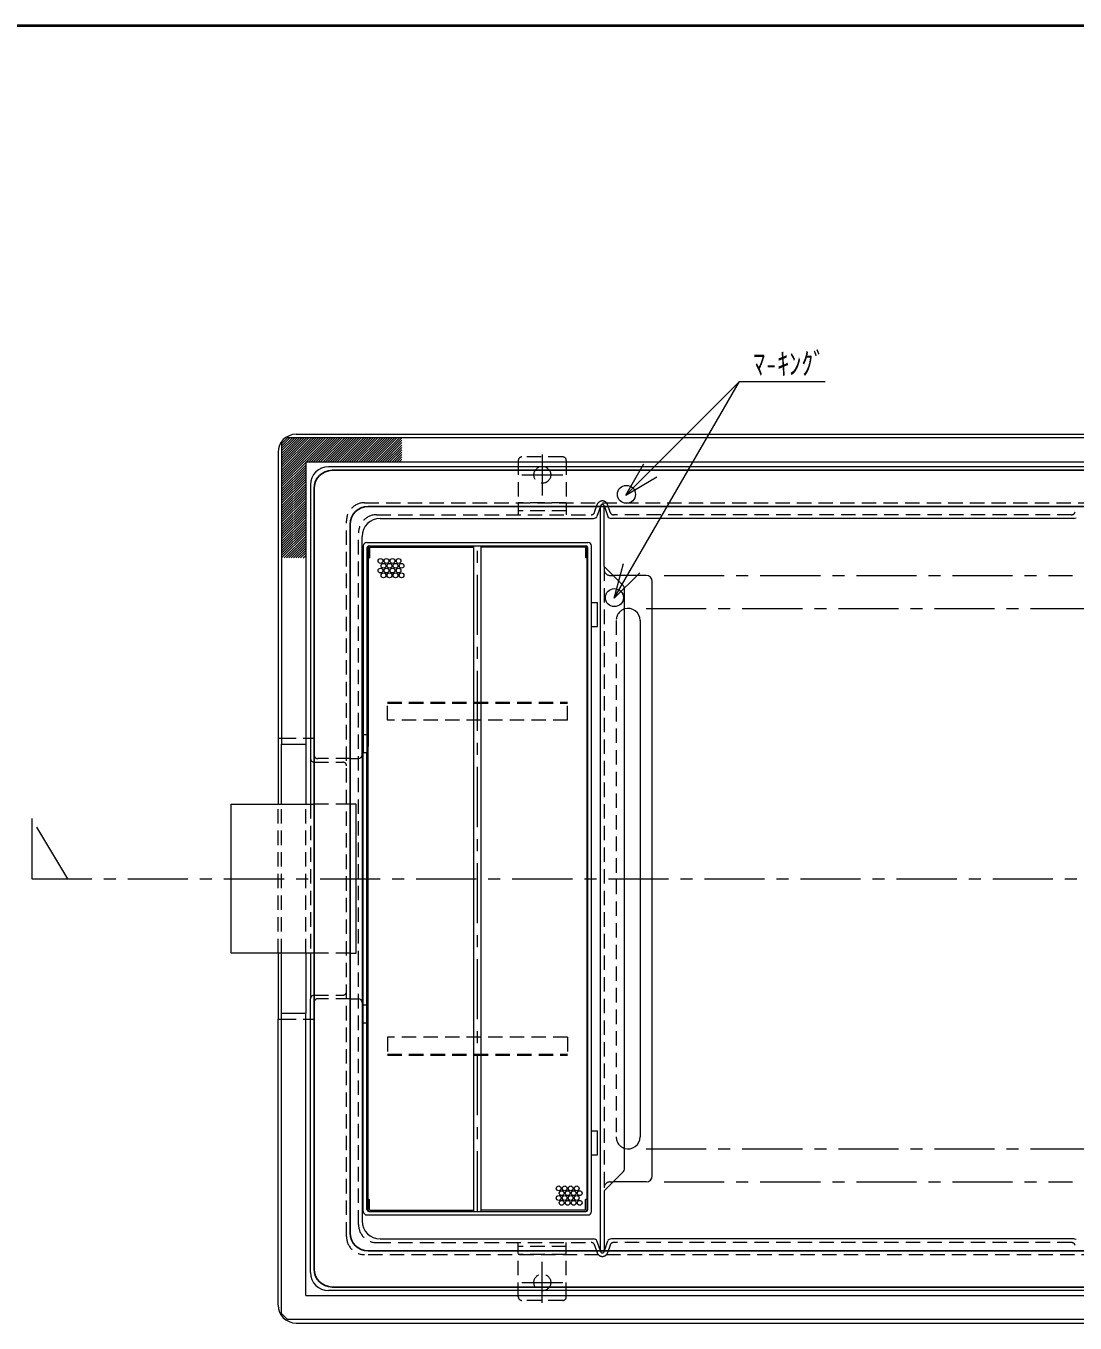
# Model space of a CAD drawing. Units: millimetres at full size, sheet at 1:10; details may follow other scales. Extents: x -2115 to 1935, y -1423 to 1387.
# Drawn here: x -1065 to -192, y 307 to 1387 of the extents above; entities that cross this region are included whole.
import ezdxf
from ezdxf.enums import TextEntityAlignment as Align

# ---------------------------------------------------------------- set-up
doc = ezdxf.new("R2010")
doc.units = ezdxf.units.MM
doc.header["$LTSCALE"] = 10
doc.linetypes.add('CHAIN1', pattern=[8, 5, -1, 1, -1])
doc.linetypes.add('DASHED1', pattern=[1.8, 1.2, -0.6])
doc.layers.add('0-0____1', color=4, linetype='Continuous', lineweight=9)
doc.styles.add('ＭＳ ゴシック', font='')
doc.styles.get('ＭＳ ゴシック').set_extended_font_data('MS Gothic')

msp = doc.modelspace()

# ---------------------------------------------------------------- linework, layer by layer
at = {"layer": '0-0____1', "color": 1, "lineweight": 40}
msp.add_line((1934.94, 1386.76), (-2115.06, 1386.76), dxfattribs=at)
at = {"layer": '0-0____1', "color": 7, "lineweight": 18}
for p, q in [((-575.19, 910.3), (-470.95, 1090.85)), ((-565.59, 996.21), (-470.95, 1090.85)), ((-470.95, 1090.85), (-399.52, 1090.85)), ((-847.06, 1043.76), (-852.06, 1038.76)), ((-852.06, 1038.76), (-852.06, 788.76)), ((476.94, 1043.76), (-847.06, 1043.76)), ((-840.06, 1046.76), (469.94, 1046.76)), ((-855.06, 1031.76), (-855.06, 793.76)), ((-832.06, 1023.76), (-832.06, 788.76)), ((-832.06, 1023.76), (461.94, 1023.76)), ((442.94, 1019.76), (-813.06, 1019.76)), ((-565.59, 996.21), (-550.59, 1022.19)), ((-828.06, 1004.76), (-828.06, 776.76)), ((-565.59, 996.21), (-539.61, 1011.21)), ((-586.73, 986.76), (-589.53, 978.35)), ((-586.56, 366.76), (-586.56, 986.76)), ((-583.56, 936.76), (-583.56, 986.76)), ((-583.39, 986.76), (-580.59, 978.35)), ((-770.06, 976.76), (-592.56, 976.76)), ((-192.56, 976.76), (-577.56, 976.76)), ((-785.06, 779.76), (-785.06, 961.76)), ((-784.06, 953.76), (-784.06, 781.76)), ((-781.06, 956.76), (-597.06, 956.76)), ((-781.06, 952.26), (-781.06, 781.76)), ((-781.06, 952.26), (-780.06, 952.26)), ((-780.06, 952.76), (-780.06, 786.76)), ((-779.56, 953.76), (-598.56, 953.76)), ((-779.06, 952.26), (-779.06, 943.76)), ((-778.56, 952.76), (-692.06, 952.76)), ((-692.06, 399.76), (-692.06, 953.76)), ((-686.06, 399.76), (-686.06, 953.76)), ((-599.56, 952.76), (-686.06, 952.76)), ((-599.06, 952.26), (-599.06, 943.76)), ((-598.06, 952.76), (-598.06, 400.76)), ((-597.06, 952.26), (-598.06, 952.26)), ((-597.06, 401.26), (-597.06, 952.26)), ((-594.06, 399.76), (-594.06, 953.76)), ((-780.06, 943.76), (-779.06, 943.76)), ((-598.06, 943.76), (-599.06, 943.76)), ((-568.02, 921.22), (-583.56, 936.76)), ((-575.19, 910.3), (-567.42, 939.28)), ((-575.19, 910.3), (-553.97, 931.51)), ((-566.56, 435.83), (-566.56, 917.69)), ((-594.06, 906.76), (-589.06, 906.76)), ((-589.06, 886.76), (-589.06, 906.76)), ((-594.06, 886.76), (-589.06, 886.76)), ((-855.06, 793.76), (-852.06, 793.76)), ((-852.06, 788.76), (-832.06, 788.76)), ((-832.06, 793.76), (-825.06, 793.76)), ((-784.06, 781.76), (-781.06, 781.76)), ((-781.06, 786.76), (-780.06, 786.76)), ((-795.06, 776.76), (-788.06, 776.76)), ((-894.06, 738.76), (-825.06, 738.76)), ((-828.06, 348.76), (-828.06, 576.76)), ((-795.06, 576.76), (-788.06, 576.76)), ((-785.06, 573.76), (-785.06, 391.76)), ((-832.06, 329.76), (-832.06, 564.76)), ((-784.06, 571.76), (-781.06, 571.76)), ((-784.06, 399.76), (-784.06, 571.76)), ((-781.06, 401.26), (-781.06, 571.76)), ((-781.06, 566.76), (-780.06, 566.76)), ((-780.06, 400.76), (-780.06, 566.76)), ((-832.06, 559.76), (-825.06, 559.76)), ((-594.06, 466.76), (-589.06, 466.76)), ((-589.06, 446.76), (-589.06, 466.76)), ((-594.06, 446.76), (-589.06, 446.76)), ((-568.02, 432.3), (-583.56, 416.76)), ((-583.56, 416.76), (-583.56, 366.76)), ((-781.06, 401.26), (-780.06, 401.26)), ((-780.06, 409.76), (-779.06, 409.76)), ((-779.56, 399.76), (-598.56, 399.76)), ((-779.06, 401.26), (-779.06, 409.76)), ((-778.56, 400.76), (-692.06, 400.76)), ((-599.56, 400.76), (-686.06, 400.76)), ((-598.06, 409.76), (-599.06, 409.76)), ((-599.06, 401.26), (-599.06, 409.76)), ((-597.06, 401.26), (-598.06, 401.26)), ((-781.06, 396.76), (-597.06, 396.76)), ((-770.06, 376.76), (-592.56, 376.76)), ((-586.73, 366.76), (-589.53, 375.17)), ((-583.39, 366.76), (-580.59, 375.17)), ((-192.56, 376.76), (-577.56, 376.76)), ((-832.06, 329.76), (461.94, 329.76)), ((442.94, 333.76), (-813.06, 333.76)), ((-840.06, 306.76), (469.94, 306.76))]:
    msp.add_line(p, q, dxfattribs=at)
at = {"layer": '0-0____1'}
for p, q in [((-852.06, 1005.15), (-813.45, 1043.76)), ((-852.06, 1007.13), (-815.43, 1043.76)), ((-852.06, 1009.11), (-817.41, 1043.76)), ((-852.06, 1011.09), (-819.39, 1043.76)), ((-852.06, 1013.07), (-821.37, 1043.76)), ((-852.06, 1015.05), (-823.35, 1043.76)), ((-852.06, 1017.03), (-825.33, 1043.76)), ((-852.06, 1019), (-827.31, 1043.76)), ((-852.06, 1020.98), (-829.29, 1043.76)), ((-852.06, 1022.96), (-831.27, 1043.76)), ((-852.06, 1024.94), (-833.25, 1043.76)), ((-852.06, 1026.92), (-835.23, 1043.76)), ((-852.06, 1028.9), (-837.21, 1043.76)), ((-852.06, 1030.88), (-839.19, 1043.76)), ((-852.06, 1032.86), (-841.16, 1043.76)), ((-852.06, 1034.84), (-843.14, 1043.76)), ((-852.06, 1036.82), (-845.12, 1043.76)), ((-831.47, 1023.76), (-811.47, 1043.76)), ((-829.49, 1023.76), (-809.49, 1043.76)), ((-827.51, 1023.76), (-807.51, 1043.76)), ((-825.53, 1023.76), (-805.53, 1043.76)), ((-823.55, 1023.76), (-803.55, 1043.76)), ((-821.57, 1023.76), (-801.57, 1043.76)), ((-819.59, 1023.76), (-799.59, 1043.76)), ((-817.61, 1023.76), (-797.61, 1043.76)), ((-815.63, 1023.76), (-795.63, 1043.76)), ((-813.65, 1023.76), (-793.65, 1043.76)), ((-811.67, 1023.76), (-791.67, 1043.76)), ((-809.69, 1023.76), (-789.69, 1043.76)), ((-807.71, 1023.76), (-787.71, 1043.76)), ((-805.73, 1023.76), (-785.73, 1043.76)), ((-803.75, 1023.76), (-783.75, 1043.76)), ((-801.77, 1023.76), (-781.77, 1043.76)), ((-799.79, 1023.76), (-779.79, 1043.76)), ((-797.81, 1023.76), (-777.81, 1043.76)), ((-795.83, 1023.76), (-775.83, 1043.76)), ((-793.85, 1023.76), (-773.85, 1043.76)), ((-791.87, 1023.76), (-771.87, 1043.76)), ((-789.89, 1023.76), (-769.89, 1043.76)), ((-787.91, 1023.76), (-767.91, 1043.76)), ((-785.93, 1023.76), (-765.93, 1043.76)), ((-783.95, 1023.76), (-763.95, 1043.76)), ((-781.97, 1023.76), (-761.97, 1043.76)), ((-779.99, 1023.76), (-759.99, 1043.76)), ((-778.01, 1023.76), (-758.01, 1043.76)), ((-776.03, 1023.76), (-756.03, 1043.76)), ((-774.05, 1023.76), (-754.05, 1043.76)), ((-772.07, 1023.76), (-752.07, 1043.76)), ((-770.09, 1023.76), (-752.06, 1041.79)), ((-768.11, 1023.76), (-752.06, 1039.81)), ((-766.13, 1023.76), (-752.06, 1037.83)), ((-764.15, 1023.76), (-752.06, 1035.85)), ((-762.17, 1023.76), (-752.06, 1033.87)), ((-760.19, 1023.76), (-752.06, 1031.89)), ((-758.21, 1023.76), (-752.06, 1029.91)), ((-756.23, 1023.76), (-752.06, 1027.93)), ((-852.06, 1003.17), (-832.06, 1023.17)), ((-852.06, 1001.19), (-832.06, 1021.19)), ((-852.06, 999.21), (-832.06, 1019.21)), ((-852.06, 997.23), (-832.06, 1017.23)), ((-852.06, 995.25), (-832.06, 1015.25)), ((-754.25, 1023.76), (-752.06, 1025.95)), ((-752.27, 1023.76), (-752.06, 1023.97)), ((-852.06, 993.27), (-832.06, 1013.27)), ((-852.06, 991.29), (-832.06, 1011.29)), ((-852.06, 989.31), (-832.06, 1009.31)), ((-852.06, 987.33), (-832.06, 1007.33)), ((-852.06, 985.35), (-832.06, 1005.35)), ((-852.06, 983.37), (-832.06, 1003.37)), ((-852.06, 981.39), (-832.06, 1001.39)), ((-852.06, 979.41), (-832.06, 999.41)), ((-852.06, 977.43), (-832.06, 997.43)), ((-852.06, 975.45), (-832.06, 995.45)), ((-852.06, 973.47), (-832.06, 993.47)), ((-852.06, 971.49), (-832.06, 991.49)), ((-852.06, 969.51), (-832.06, 989.51)), ((-852.06, 967.53), (-832.06, 987.53)), ((-852.06, 965.55), (-832.06, 985.55)), ((-852.06, 963.57), (-832.06, 983.57)), ((-852.06, 961.59), (-832.06, 981.59)), ((-852.06, 959.61), (-832.06, 979.61)), ((-852.06, 957.63), (-832.06, 977.63)), ((-852.06, 955.65), (-832.06, 975.65)), ((-852.06, 953.67), (-832.06, 973.67)), ((-852.06, 951.69), (-832.06, 971.69)), ((-852.06, 949.71), (-832.06, 969.71)), ((-852.06, 947.73), (-832.06, 967.73)), ((-852.06, 945.75), (-832.06, 965.75)), ((-852.06, 943.77), (-832.06, 963.77)), ((-850.09, 943.76), (-832.06, 961.79)), ((-848.11, 943.76), (-832.06, 959.81)), ((-846.13, 943.76), (-832.06, 957.83)), ((-844.15, 943.76), (-832.06, 955.85)), ((-842.17, 943.76), (-832.06, 953.87)), ((-840.19, 943.76), (-832.06, 951.89)), ((-838.21, 943.76), (-832.06, 949.91)), ((-836.23, 943.76), (-832.06, 947.93)), ((-834.25, 943.76), (-832.06, 945.95)), ((-832.27, 943.76), (-832.06, 943.97)), ((-548.56, 929.26), (-576.06, 929.26)), ((-543.56, 429.26), (-543.56, 924.26)), ((-553.56, 891.76), (-553.56, 461.76)), ((-855.06, 793.76), (-855.06, 738.76)), ((-852.06, 738.76), (-852.06, 788.76)), ((-832.06, 788.76), (-832.06, 738.76)), ((-785.06, 779.76), (-785.06, 573.76)), ((-784.06, 571.76), (-784.06, 781.76)), ((-781.06, 571.76), (-781.06, 781.76)), ((-780.06, 566.76), (-780.06, 786.76)), ((-828.06, 776.76), (-828.06, 738.76)), ((-855.06, 614.76), (-855.06, 559.76)), ((-852.06, 564.76), (-852.06, 614.76)), ((-832.06, 614.76), (-832.06, 564.76)), ((-828.06, 614.76), (-828.06, 576.76)), ((-548.56, 424.26), (-576.06, 424.26))]:
    msp.add_line(p, q, dxfattribs=at)
at = {"layer": '0-0____1', "linetype": 'DASHED1'}
for p, q in [((-618.06, 1027.91), (-652.06, 1027.91)), ((-655.06, 1024.91), (-655.06, 979.76)), ((-615.06, 1024.91), (-615.06, 979.76)), ((-615.06, 989.76), (-655.06, 989.76)), ((-615.06, 982.96), (-655.06, 982.96)), ((-591.54, 981.81), (-589.42, 988.18)), ((-586.57, 987.23), (-586.73, 986.76)), ((-583.55, 987.23), (-583.39, 986.76)), ((-578.58, 981.81), (-580.71, 988.18)), ((-773.06, 979.76), (-594.39, 979.76)), ((-194.39, 979.76), (-575.74, 979.76)), ((-788.06, 388.76), (-788.06, 964.76)), ((-583.56, 936.76), (-583.56, 416.76)), ((-578.56, 929.26), (-576.06, 929.26)), ((-573.56, 891.76), (-573.56, 461.76)), ((-764.06, 823.76), (-614.06, 823.76)), ((-764.06, 808.76), (-764.06, 823.76)), ((-764.06, 822.76), (-614.06, 822.76)), ((-614.06, 808.76), (-614.06, 823.76)), ((-614.06, 808.76), (-764.06, 808.76)), ((-852.06, 793.76), (-832.06, 793.76)), ((-784.06, 796.76), (-781.06, 796.76)), ((-825.06, 773.76), (-801.06, 773.76)), ((-795.06, 776.76), (-822.06, 776.76)), ((-855.06, 614.76), (-855.06, 738.76)), ((-852.06, 614.76), (-852.06, 738.76)), ((-832.06, 614.76), (-832.06, 738.76)), ((-828.06, 738.76), (-828.06, 614.76)), ((-795.06, 738.76), (-825.06, 738.76)), ((-795.06, 614.76), (-825.06, 614.76)), ((-825.06, 579.76), (-801.06, 579.76)), ((-795.06, 576.76), (-822.06, 576.76)), ((-852.06, 559.76), (-832.06, 559.76)), ((-784.06, 556.76), (-781.06, 556.76)), ((-764.06, 544.76), (-764.06, 529.76)), ((-614.06, 544.76), (-764.06, 544.76)), ((-614.06, 544.76), (-614.06, 529.76)), ((-764.06, 530.76), (-614.06, 530.76)), ((-764.06, 529.76), (-614.06, 529.76)), ((-578.56, 424.26), (-576.06, 424.26)), ((-773.06, 373.76), (-594.39, 373.76)), ((-655.06, 328.61), (-655.06, 373.76)), ((-615.06, 370.56), (-655.06, 370.56)), ((-615.06, 328.61), (-615.06, 373.76)), ((-591.54, 371.71), (-589.42, 365.34)), ((-578.58, 371.71), (-580.71, 365.34)), ((-194.39, 373.76), (-575.74, 373.76)), ((-615.06, 363.76), (-655.06, 363.76)), ((-586.57, 366.29), (-586.73, 366.76)), ((-583.55, 366.29), (-583.39, 366.76)), ((-618.06, 325.61), (-652.06, 325.61))]:
    msp.add_line(p, q, dxfattribs=at)
at = {"layer": '0-0____1', "linetype": 'CHAIN1'}
for p, q in [((-635.06, 1029.91), (-635.06, 995.91)), ((-652.06, 1012.91), (-618.06, 1012.91)), ((-689.06, 399.76), (-689.06, 953.76)), ((-533.56, 929.26), (-193.56, 929.26)), ((-548.56, 901.76), (-178.56, 901.76)), ((-1030.06, 676.76), (-1060.06, 726.76)), ((-1060.06, 726.76), (-1060.06, 676.76)), ((-1060.06, 676.76), (739.94, 676.76)), ((-548.56, 451.76), (-178.56, 451.76)), ((-533.56, 424.26), (-193.56, 424.26)), ((-635.06, 323.61), (-635.06, 357.61)), ((-652.06, 340.61), (-618.06, 340.61))]:
    msp.add_line(p, q, dxfattribs=at)
at = {"layer": '0-0____1', "color": 5, "lineweight": 25}
for p, q in [((-810.06, 1016.76), (439.94, 1016.76)), ((-825.06, 351.76), (-825.06, 1001.76)), ((-780.06, 986.76), (409.94, 986.76)), ((-795.06, 381.76), (-795.06, 971.76)), ((-780.06, 366.76), (409.94, 366.76)), ((-810.06, 336.76), (439.94, 336.76))]:
    msp.add_line(p, q, dxfattribs=at)
at = {"layer": '0-0____1', "color": 7, "linetype": 'DASHED1', "lineweight": 18}
for p, q in [((-783.06, 989.76), (412.94, 989.76)), ((-798.06, 378.76), (-798.06, 974.76)), ((-780.06, 363.76), (412.94, 363.76))]:
    msp.add_line(p, q, dxfattribs=at)
at = {"layer": '0-0____1', "color": 7, "lineweight": 18}
for points in [[(-825.06, 614.76), (-894.06, 614.76), (-894.06, 738.76)], [(-795.06, 614.76), (-790.06, 614.76), (-790.06, 738.76), (-795.06, 738.76)], [(-852.06, 314.76), (-852.06, 564.76), (-832.06, 564.76)], [(-855.06, 321.76), (-855.06, 559.76), (-852.06, 559.76)], [(476.94, 309.76), (-847.06, 309.76), (-852.06, 314.76)]]:
    msp.add_lwpolyline(points, dxfattribs=at)
at = {"layer": '0-0____1', "linetype": 'DASHED1'}
for centre in [(-635.06, 1012.91), (-635.06, 340.61)]:
    msp.add_circle(centre, 7, dxfattribs=at)
at = {"layer": '0-0____1'}
for centre, radius in [((-565.06, 996.76), 7.5), ((-769.74, 941.31), 2), ((-764.74, 941.31), 2), ((-759.74, 941.31), 2), ((-754.74, 941.31), 2), ((-769.74, 933.31), 2), ((-767.24, 937.31), 2), ((-767.24, 929.31), 2), ((-764.74, 933.31), 2), ((-762.24, 937.31), 2), ((-762.24, 929.31), 2), ((-759.74, 933.31), 2), ((-757.24, 937.31), 2), ((-757.24, 929.31), 2), ((-754.74, 933.31), 2), ((-752.24, 937.31), 2), ((-752.24, 929.31), 2), ((-575.06, 910.76), 7.5), ((-621.43, 418.89), 2), ((-621.43, 410.89), 2), ((-618.93, 414.89), 2), ((-616.43, 418.89), 2), ((-616.43, 410.89), 2), ((-613.93, 414.89), 2), ((-611.43, 418.89), 2), ((-611.43, 410.89), 2), ((-608.93, 414.89), 2), ((-606.43, 418.89), 2), ((-606.43, 410.89), 2), ((-603.93, 414.89), 2), ((-618.93, 406.89), 2), ((-613.93, 406.89), 2), ((-608.93, 406.89), 2), ((-603.93, 406.89), 2)]:
    msp.add_circle(centre, radius, dxfattribs=at)
at = {"layer": '0-0____1', "color": 7, "lineweight": 18}
for centre, radius, start, end in [((-840.06, 1031.76), 15, 90, 180), ((-813.06, 1004.76), 15, 90, 180), ((-770.06, 961.76), 15, 90, 180), ((-592.56, 981.76), 5, 270, 292.17824), ((-591.43, 978.98), 2, 292.17824, 341.56505), ((-578.69, 978.98), 2, 198.43495, 247.82176), ((-577.56, 981.76), 5, 247.82176, 270), ((-192.56, 981.76), 5, 270, 292.17824), ((-781.06, 953.76), 3, 90, 180), ((-779.56, 952.26), 1.5, 90, 180), ((-779.06, 952.76), 1, 90, 180), ((-778.56, 952.26), 0.5, 90, 180), ((-599.56, 952.26), 0.5, 0, 90), ((-599.06, 952.76), 1, 0, 90), ((-598.56, 952.26), 1.5, 0, 90), ((-597.06, 953.76), 3, 0, 90), ((-571.56, 917.69), 5, 0, 45), ((-788.06, 779.76), 3, 270, 0), ((-825.06, 776.76), 3, 180, 270), ((-825.06, 576.76), 3, 90, 180), ((-788.06, 573.76), 3, 0, 90), ((-571.56, 435.83), 5, 315, 0), ((-781.06, 399.76), 3, 180, 270), ((-779.56, 401.26), 1.5, 180, 270), ((-779.06, 400.76), 1, 180, 270), ((-778.56, 401.26), 0.5, 180, 270), ((-599.56, 401.26), 0.5, 270, 0), ((-599.06, 400.76), 1, 270, 0), ((-598.56, 401.26), 1.5, 270, 0), ((-597.06, 399.76), 3, 270, 0), ((-770.06, 391.76), 15, 180, 270), ((-592.56, 371.76), 5, 67.82176, 90), ((-591.43, 374.54), 2, 18.43495, 67.82176), ((-578.69, 374.54), 2, 112.17824, 161.56505), ((-577.56, 371.76), 5, 90, 112.17824), ((-192.56, 371.76), 5, 67.82176, 90), ((-813.06, 348.76), 15, 180, 270), ((-840.06, 321.76), 15, 180, 270)]:
    msp.add_arc(centre, radius, start, end, dxfattribs=at)
at = {"layer": '0-0____1', "linetype": 'DASHED1'}
for centre, radius, start, end in [((-652.06, 1024.91), 3, 90, 180), ((-618.06, 1024.91), 3, 0, 90), ((-585.15, 986.76), 4.5, 91.406, 161.56505), ((-585.15, 986.76), 1.5, 91.406, 161.56505), ((-585.06, 983.26), 8, 88.594, 91.406), ((-585.06, 983.26), 5, 88.594, 91.406), ((-584.97, 986.76), 1.5, 18.43495, 88.594), ((-584.97, 986.76), 4.5, 18.43495, 88.594), ((-773.06, 964.76), 15, 90, 180), ((-594.39, 982.76), 3, 270, 341.56505), ((-575.74, 982.76), 3, 198.43495, 270), ((-194.39, 982.76), 3, 270, 341.56505), ((-578.56, 934.26), 5, 180, 270), ((-563.56, 891.76), 10, 107.4576, 180), ((-822.06, 779.76), 3, 180, 270), ((-801.06, 770.76), 3, 0, 90), ((-822.06, 573.76), 3, 90, 180), ((-801.06, 582.76), 3, 270, 0), ((-563.56, 461.76), 10, 180, 252.5424), ((-578.56, 419.26), 5, 90, 180), ((-773.06, 388.76), 15, 180, 270), ((-594.39, 370.76), 3, 18.43495, 90), ((-575.74, 370.76), 3, 90, 161.56505), ((-194.39, 370.76), 3, 18.43495, 90), ((-585.15, 366.76), 4.5, 198.43495, 268.594), ((-585.15, 366.76), 1.5, 198.43495, 268.594), ((-585.06, 370.26), 8, 268.594, 271.406), ((-585.06, 370.26), 5, 268.594, 271.406), ((-584.97, 366.76), 1.5, 271.406, 341.56505), ((-584.97, 366.76), 4.5, 271.406, 341.56505), ((-652.06, 328.61), 3, 180, 270), ((-618.06, 328.61), 3, 270, 0)]:
    msp.add_arc(centre, radius, start, end, dxfattribs=at)
at = {"layer": '0-0____1', "color": 5, "lineweight": 25}
for centre, start, end in [((-810.06, 1001.76), 90, 180), ((-780.06, 971.76), 90, 180), ((-780.06, 381.76), 180, 270), ((-810.06, 351.76), 180, 270)]:
    msp.add_arc(centre, 15, start, end, dxfattribs=at)
at = {"layer": '0-0____1', "color": 7, "linetype": 'DASHED1', "lineweight": 18}
for centre, start, end in [((-783.06, 974.76), 90, 180), ((-783.06, 378.76), 180, 270)]:
    msp.add_arc(centre, 15, start, end, dxfattribs=at)
at = {"layer": '0-0____1'}
for centre, radius, start, end in [((-548.56, 924.26), 5, 0, 90), ((-563.56, 891.76), 10, 0, 107.4576), ((-563.56, 461.76), 10, 252.5424, 0), ((-548.56, 429.26), 5, 270, 0)]:
    msp.add_arc(centre, radius, start, end, dxfattribs=at)

# ---------------------------------------------------------------- texts
at = {"layer": '0-0____1', "color": 7, "style": 'ＭＳ ゴシック', "width": 0.8}
msp.add_text('ﾏ-ｷﾝｸﾞ', height=18.33, dxfattribs=at).set_placement((-459.52, 1090.85), align=Align.BOTTOM_LEFT)

doc.saveas('drawing.dxf')
